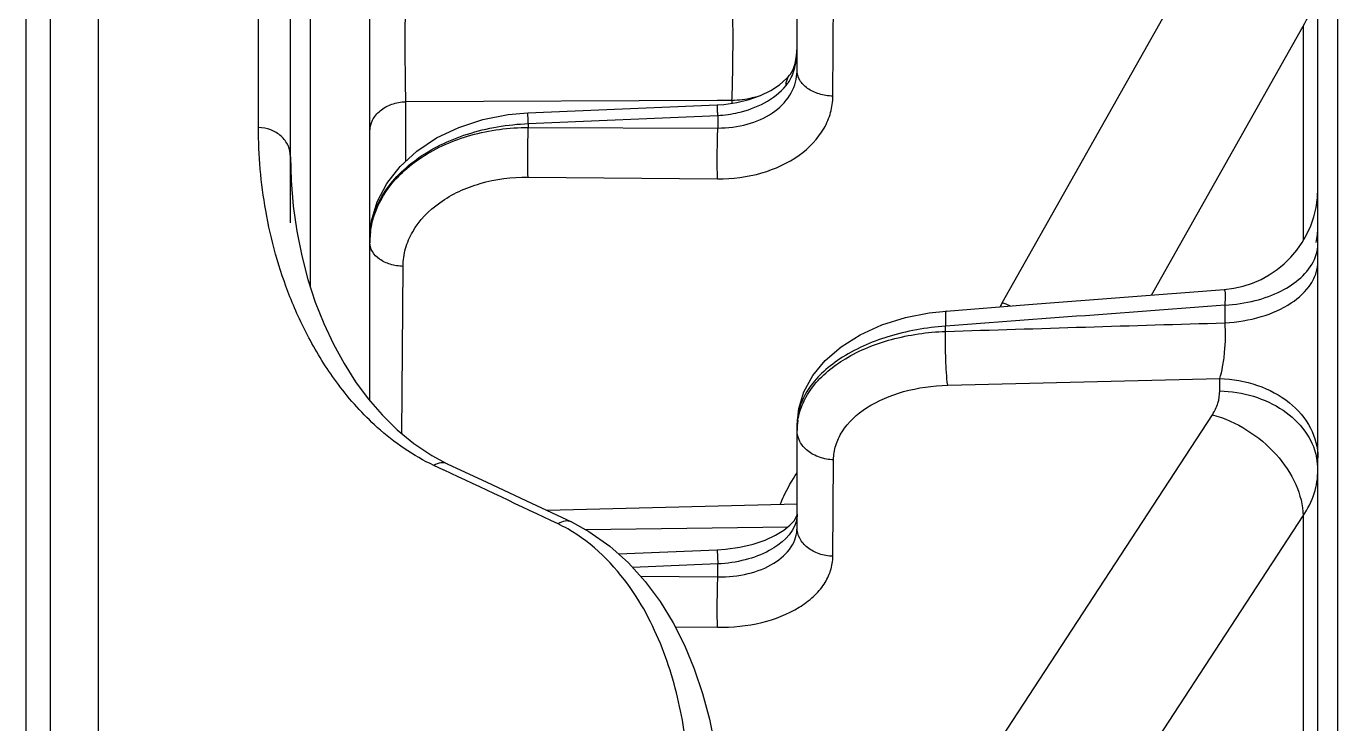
# Model space of a CAD drawing. Header units: millimetres. Extents: x -95754 to 177808, y 34455 to 150605.
# Drawn here: x 174663.83 to 174696.05, y 139669.17 to 139686.3 of the extents above; entities that cross this region are included whole.
import ezdxf

# ---------------------------------------------------------------- set-up
doc = ezdxf.new("R2010")
doc.units = ezdxf.units.MM
doc.header["$LTSCALE"] = 300
doc.layers.add('A-ETC-기계', color=253, linetype='Continuous')

# ---------------------------------------------------------------- blocks, each defined once
blk = doc.blocks.new('A$Cefb55bcc')
at = {"color": 8, "linetype": 'ByBlock', "ltscale": 3}
for p, q in [((536.666, -687.779), (536.666, -412.916)), ((536.179, -687.28), (536.179, -413.415)), ((504.447, -513.98), (504.447, -426.195)), ((505.042, -514.154), (505.042, -426.791)), ((523.385, -469.951), (523.385, -454.019)), ((512.889, -478.056), (512.889, -457.886)), ((511.431, -475.269), (511.431, -458.642)), ((506.22, -488.549), (506.22, -464.519)), ((528.423, -475.657), (533.586, -466.501)), ((510.154, -471.347), (510.154, -467.919)), ((524.264, -470.578), (524.281, -467.846)), ((510.94, -473.686), (510.94, -468.646)), ((532.09, -475.464), (535.816, -468.861)), ((535.816, -468.861), (535.816, -474.124)), ((521.423, -470.686), (513.765, -470.715)), ((513.765, -470.715), (513.765, -472.183)), ((521.783, -470.685), (521.423, -470.686)), ((521.783, -470.685), (521.783, -470.752)), ((516.768, -470.989), (521.423, -470.791)), ((516.782, -471.252), (521.438, -471.052)), ((516.782, -471.252), (516.782, -471.347)), ((516.782, -471.347), (521.438, -471.36)), ((521.438, -471.052), (521.438, -471.36)), ((516.775, -472.567), (521.43, -472.609)), ((513.679, -478.873), (513.705, -474.758)), ((529.069, -475.698), (533.873, -475.326)), ((527.045, -475.854), (529.069, -475.698)), ((533.898, -476.144), (533.898, -475.708)), ((527.034, -476.355), (527.034, -476.227)), ((527.084, -477.678), (533.768, -477.515)), ((533.768, -477.815), (533.768, -477.515)), ((528.423, -486.311), (533.586, -478.4)), ((523.385, -481.171), (523.385, -478.645)), ((514.711, -479.764), (514.463, -479.648)), ((524.264, -481.878), (524.281, -479.508)), ((523.385, -480.594), (517.246, -480.754)), ((530.701, -488.718), (535.816, -480.887)), ((535.816, -480.887), (535.816, -487.294)), ((518.185, -481.22), (523.162, -481.155)), ((518.997, -481.819), (521.424, -481.718)), ((521.424, -481.718), (521.438, -482.067)), ((521.438, -482.067), (519.343, -482.151)), ((521.438, -482.382), (521.438, -482.067)), ((519.537, -482.367), (521.438, -482.382)), ((520.386, -483.608), (521.43, -483.622)), ((520.386, -483.608), (521.43, -483.622))]:
    blk.add_line(p, q, dxfattribs=at)
for points in [[(523.338, -469.774), (523.371, -469.59), (523.384, -469.382), (523.385, -469.349)], [(521.423, -470.791), (521.588, -470.779), (521.906, -470.734), (522.209, -470.659), (522.489, -470.558), (522.74, -470.435), (522.952, -470.296), (523.123, -470.148), (523.198, -470.065)], [(523.198, -470.065), (523.221, -470.036), (523.286, -469.924), (523.338, -469.774)], [(512.889, -474.093), (512.932, -473.639), (513.071, -473.174), (513.306, -472.723), (513.633, -472.303), (514.044, -471.927), (514.529, -471.605), (515.076, -471.344), (515.667, -471.152), (516.287, -471.031), (516.768, -470.989)], [(510.94, -472.064), (510.955, -472.646), (511.007, -473.278)], [(511.007, -473.278), (511.094, -473.896), (511.215, -474.496), (511.368, -475.077), (511.55, -475.634), (511.76, -476.164), (511.996, -476.667), (512.256, -477.142), (512.541, -477.59), (512.851, -478.012), (513.19, -478.408), (513.561, -478.775), (513.966, -479.11), (514.409, -479.405), (514.786, -479.604)], [(523.385, -478.645), (523.425, -478.246), (523.553, -477.838), (523.771, -477.441), (524.077, -477.069), (524.467, -476.733), (524.936, -476.439), (525.469, -476.197), (526.045, -476.016), (526.633, -475.899), (527.045, -475.854)], [(514.786, -479.604), (515.765, -480.06), (516.861, -480.573), (517.84, -481.034)], [(521.424, -481.718), (521.629, -481.704), (521.98, -481.656), (522.309, -481.579), (522.604, -481.478), (522.856, -481.362), (523.058, -481.239), (523.21, -481.116), (523.311, -481.004)], [(523.311, -481.004), (523.365, -480.916), (523.383, -480.863), (523.385, -480.844)], [(517.84, -481.034), (518.27, -481.266), (518.782, -481.626), (519.243, -482.04), (519.654, -482.497), (520.019, -482.991), (520.338, -483.514), (520.617, -484.064), (520.857, -484.641), (521.062, -485.246), (521.231, -485.878), (521.364, -486.54), (521.461, -487.232), (521.519, -487.957), (521.535, -488.613)]]:
    blk.add_lwpolyline(points, dxfattribs=at)
for centre, radius, start, end in [((522.296, -469.951), 1.088, 355.8573, 0.0009), ((533.68, -472.834), 2.499, 274.4296, 359.9795), ((514.993, -474.176), 2.104, 172.5558, 176.056), ((534.274, -473.781), 1.905, 348.107, 359.9338), ((514.987, -474.176), 2.098, 176.0579, 179.9997), ((555.973, -491.172), 31.618, 150.6129, 150.8098), ((527.329, -479.104), 3.617, 69.1039, 72.3905), ((524.961, -478.787), 1.576, 174.8536, 179.9978), ((524.971, -478.788), 1.587, 170.985, 174.8491), ((534.634, -479.76), 1.545, 11.2543, 12.4995), ((534.654, -479.757), 1.525, 0.0387, 11.2657), ((302.529, -933.868), 501.231, 64.60158, 64.95547), ((515.913, -484.449), 3.727, 60.4642, 64.5839)]:
    blk.add_arc(centre, radius, start, end, dxfattribs=at)
for points, knots in [([(535.816, -468.861), (535.932, -468.659), (536.116, -468.232), (536.179, -467.771), (536.179, -467.545)], [0, 0, 0, 0, 0.507899, 1, 1, 1, 1]), ([(513.76, -467.974), (513.753, -468.464), (513.75, -469.378), (513.755, -470.291), (513.765, -470.715)], [0, 0, 0, 0, 0.53643, 1, 1, 1, 1]), ([(521.783, -470.685), (521.794, -470.499), (521.804, -470.076), (521.813, -469.398), (521.811, -468.671), (521.798, -468.181), (521.793, -467.947)], [0, 0, 0, 0, 0.203701, 0.464026, 0.743025, 1, 1, 1, 1]), ([(523.339, -469.826), (523.347, -469.788), (523.376, -469.631), (523.385, -469.47), (523.385, -469.349)], [0, 0, 0, 0, 0.243104, 1, 1, 1, 1]), ([(521.438, -471.36), (521.681, -471.363), (522.154, -471.306), (522.78, -471.034), (523.234, -470.597), (523.368, -470.214), (523.382, -470.03)], [0, 0, 0, 0, 0.284057, 0.548174, 0.784488, 1, 1, 1, 1]), ([(523.113, -470.318), (523.141, -470.286), (523.247, -470.138), (523.31, -469.962), (523.339, -469.826)], [0, 0, 0, 0, 0.23495, 1, 1, 1, 1]), ([(523.113, -470.318), (523.114, -470.294), (523.12, -470.205), (523.156, -470.116), (523.198, -470.065)], [0, 0, 0, 0, 0.268124, 1, 1, 1, 1]), ([(524.264, -470.578), (524.15, -470.575), (523.929, -470.541), (523.642, -470.408), (523.438, -470.207), (523.385, -470.032), (523.385, -469.951)], [0, 0, 0, 0, 0.291168, 0.559525, 0.793493, 1, 1, 1, 1]), ([(521.438, -471.052), (521.606, -471.043), (522.216, -470.959), (522.826, -470.664), (523.113, -470.318)], [0, 0, 0, 0, 0.272783, 1, 1, 1, 1]), ([(512.889, -471.445), (512.889, -471.351), (512.938, -471.154), (513.138, -470.915), (513.427, -470.757), (513.651, -470.717), (513.765, -470.715)], [0, 0, 0, 0, 0.226037, 0.466608, 0.726601, 1, 1, 1, 1]), ([(521.43, -472.609), (521.796, -472.612), (522.506, -472.521), (523.436, -472.1), (523.998, -471.524), (524.225, -470.989), (524.263, -470.714), (524.264, -470.578)], [0, 0, 0, 0, 0.286019, 0.550703, 0.785329, 0.894073, 1, 1, 1, 1]), ([(522.443, -470.579), (522.39, -470.595), (522.175, -470.654), (521.951, -470.681), (521.783, -470.685)], [0, 0, 0, 0, 0.247903, 1, 1, 1, 1]), ([(516.782, -471.252), (516.781, -471.215), (516.778, -471.162), (516.775, -471.098), (516.773, -471.06), (516.771, -471.031), (516.771, -471.008), (516.767, -470.998), (516.769, -470.989), (516.768, -470.989)], [0, 0, 0, 0, 0.424524, 0.596821, 0.74003, 0.852856, 0.93426, 0.983468, 1, 1, 1, 1]), ([(521.438, -471.052), (521.436, -471.015), (521.433, -470.963), (521.43, -470.899), (521.428, -470.861), (521.426, -470.832), (521.426, -470.809), (521.422, -470.8), (521.424, -470.79), (521.423, -470.791)], [0, 0, 0, 0, 0.424563, 0.596857, 0.740056, 0.852869, 0.934263, 0.983465, 1, 1, 1, 1]), ([(514.463, -479.648), (513.957, -479.411), (513.093, -478.813), (512.115, -477.72), (511.418, -476.621), (510.763, -475.206), (510.275, -473.448), (510.154, -472.03), (510.154, -471.347)], [0, 0, 0, 0, 0.170853, 0.315673, 0.446136, 0.567337, 0.791323, 1, 1, 1, 1]), ([(510.94, -472.064), (510.94, -471.971), (510.897, -471.781), (510.72, -471.545), (510.46, -471.387), (510.256, -471.349), (510.154, -471.347)], [0, 0, 0, 0, 0.237434, 0.482328, 0.737532, 1, 1, 1, 1]), ([(512.889, -474.093), (512.889, -473.914), (512.941, -473.546), (513.255, -472.826), (514.029, -472.039), (515.299, -471.435), (516.276, -471.271), (516.782, -471.252)], [0, 0, 0, 0, 0.102152, 0.208657, 0.443273, 0.711153, 1, 1, 1, 1]), ([(512.906, -473.904), (512.953, -473.549), (513.254, -472.82), (514.16, -471.995), (515.385, -471.468), (516.308, -471.348), (516.782, -471.347)], [0, 0, 0, 0, 0.213817, 0.45109, 0.716169, 1, 1, 1, 1]), ([(516.775, -472.567), (516.769, -472.363), (516.768, -471.956), (516.774, -471.549), (516.782, -471.347)], [0, 0, 0, 0, 0.502576, 1, 1, 1, 1]), ([(521.43, -472.609), (521.424, -472.4), (521.422, -471.983), (521.429, -471.567), (521.438, -471.36)], [0, 0, 0, 0, 0.502448, 1, 1, 1, 1]), ([(513.705, -474.758), (513.706, -474.611), (513.749, -474.313), (513.996, -473.736), (514.605, -473.114), (515.611, -472.661), (516.379, -472.563), (516.775, -472.567)], [0, 0, 0, 0, 0.105891, 0.214634, 0.449323, 0.714044, 1, 1, 1, 1]), ([(513.705, -474.758), (513.599, -474.755), (513.394, -474.723), (513.128, -474.6), (512.939, -474.413), (512.889, -474.251), (512.889, -474.176)], [0, 0, 0, 0, 0.291282, 0.559746, 0.793703, 1, 1, 1, 1]), ([(536.092, -474.588), (536.106, -474.556), (536.156, -474.428), (536.179, -474.29), (536.179, -474.188)], [0, 0, 0, 0, 0.256824, 1, 1, 1, 1]), ([(533.898, -475.708), (534.146, -475.695), (534.625, -475.624), (535.423, -475.343), (535.94, -474.928), (536.092, -474.588)], [0, 0, 0, 0, 0.29166, 0.562503, 1, 1, 1, 1]), ([(533.898, -476.144), (534.198, -476.128), (534.767, -476.035), (535.507, -475.718), (535.963, -475.305), (536.149, -474.922), (536.179, -474.727), (536.179, -474.633)], [0, 0, 0, 0, 0.302924, 0.575501, 0.804342, 0.904787, 1, 1, 1, 1]), ([(533.898, -475.708), (533.903, -475.654), (533.909, -475.559), (533.911, -475.45), (533.904, -475.384), (533.899, -475.351), (533.884, -475.325), (533.873, -475.326)], [0, 0, 0, 0, 0.414379, 0.724669, 0.835935, 0.917078, 1, 1, 1, 1]), ([(527.045, -475.854), (527.042, -475.854), (527.038, -475.865), (527.035, -475.882), (527.032, -475.914), (527.03, -475.977), (527.03, -476.084), (527.033, -476.175), (527.034, -476.227)], [0, 0, 0, 0, 0.021728, 0.073144, 0.156059, 0.269766, 0.583941, 1, 1, 1, 1]), ([(533.768, -477.515), (533.798, -477.421), (533.847, -477.207), (533.908, -476.75), (533.92, -476.384), (533.898, -476.144)], [0, 0, 0, 0, 0.212848, 0.475385, 1, 1, 1, 1]), ([(527.034, -476.227), (526.554, -476.26), (525.646, -476.42), (524.619, -476.869), (523.988, -477.362), (523.648, -477.76), (523.434, -478.192), (523.385, -478.498), (523.385, -478.645)], [0, 0, 0, 0, 0.304334, 0.578201, 0.698834, 0.807824, 0.906931, 1, 1, 1, 1]), ([(523.404, -478.539), (523.427, -478.394), (523.518, -478.099), (523.864, -477.536), (524.595, -476.943), (525.729, -476.494), (526.586, -476.372), (527.034, -476.355)], [0, 0, 0, 0, 0.097547, 0.200928, 0.433327, 0.703497, 1, 1, 1, 1]), ([(527.084, -477.678), (527.058, -477.469), (527.034, -477.028), (527.027, -476.586), (527.034, -476.355)], [0, 0, 0, 0, 0.476395, 1, 1, 1, 1]), ([(524.281, -479.508), (524.282, -479.389), (524.321, -479.145), (524.549, -478.668), (525.11, -478.159), (526.022, -477.782), (526.719, -477.686), (527.084, -477.678)], [0, 0, 0, 0, 0.097798, 0.199846, 0.428956, 0.699475, 1, 1, 1, 1]), ([(533.768, -477.515), (534.082, -477.523), (534.695, -477.63), (535.489, -478.048), (536.042, -478.679), (536.179, -479.206), (536.179, -479.456)], [0, 0, 0, 0, 0.278206, 0.540298, 0.779004, 1, 1, 1, 1]), ([(533.586, -478.4), (533.643, -478.311), (533.735, -478.123), (533.768, -477.916), (533.768, -477.815)], [0, 0, 0, 0, 0.511118, 1, 1, 1, 1]), ([(533.768, -477.815), (534.048, -477.822), (534.597, -477.909), (535.329, -478.247), (535.884, -478.76), (536.094, -479.203), (536.143, -479.426)], [0, 0, 0, 0, 0.274372, 0.535801, 0.777236, 1, 1, 1, 1]), ([(533.586, -478.4), (533.885, -478.484), (534.461, -478.744), (535.174, -479.337), (535.668, -480.067), (535.81, -480.624), (535.816, -480.887)], [0, 0, 0, 0, 0.263269, 0.527807, 0.776848, 1, 1, 1, 1]), ([(524.281, -479.508), (524.164, -479.505), (523.936, -479.465), (523.641, -479.309), (523.436, -479.075), (523.385, -478.88), (523.385, -478.787)], [0, 0, 0, 0, 0.278519, 0.540889, 0.77955, 1, 1, 1, 1]), ([(514.786, -479.604), (514.74, -479.582), (514.622, -479.571), (514.516, -479.616), (514.463, -479.648)], [0, 0, 0, 0, 0.453491, 1, 1, 1, 1]), ([(522.971, -480.604), (522.998, -480.537), (523.115, -480.267), (523.262, -480.01), (523.384, -479.825)], [0, 0, 0, 0, 0.246508, 1, 1, 1, 1]), ([(535.816, -480.887), (535.93, -480.716), (536.114, -480.354), (536.179, -479.951), (536.179, -479.756)], [0, 0, 0, 0, 0.513359, 1, 1, 1, 1]), ([(517.84, -481.034), (517.793, -481.012), (517.672, -481.001), (517.565, -481.05), (517.512, -481.083)], [0, 0, 0, 0, 0.450074, 1, 1, 1, 1]), ([(520.75, -487.98), (520.75, -487.361), (520.659, -486.128), (520.21, -484.313), (519.35, -482.547), (518.369, -481.557), (517.75, -481.206)], [0, 0, 0, 0, 0.240869, 0.478914, 0.723085, 1, 1, 1, 1]), ([(523.359, -481.029), (523.273, -481.339), (522.81, -481.732), (522.104, -481.988), (521.665, -482.056), (521.438, -482.067)], [0, 0, 0, 0, 0.423684, 0.700605, 1, 1, 1, 1]), ([(521.438, -482.382), (521.689, -482.387), (522.17, -482.339), (522.805, -482.098), (523.2, -481.753), (523.359, -481.423), (523.385, -481.254), (523.385, -481.171)], [0, 0, 0, 0, 0.299006, 0.569536, 0.798966, 0.901414, 1, 1, 1, 1]), ([(524.264, -481.878), (524.149, -481.875), (523.926, -481.836), (523.636, -481.683), (523.435, -481.453), (523.385, -481.262), (523.385, -481.171)], [0, 0, 0, 0, 0.278446, 0.540747, 0.779417, 1, 1, 1, 1]), ([(521.43, -483.622), (521.795, -483.627), (522.493, -483.556), (523.293, -483.25), (523.787, -482.885), (524.055, -482.578), (524.224, -482.239), (524.263, -481.996), (524.264, -481.878)], [0, 0, 0, 0, 0.299965, 0.571352, 0.691844, 0.801746, 0.90313, 1, 1, 1, 1]), ([(521.43, -483.622), (521.423, -483.426), (521.423, -483.012), (521.429, -482.599), (521.438, -482.382)], [0, 0, 0, 0, 0.475799, 1, 1, 1, 1])]:
    blk.add_open_spline(points, degree=3, knots=knots, dxfattribs=at)
for points in [[(533.898, -475.708), (531.61, -475.882), (529.323, -476.056), (527.034, -476.227)], [(527.034, -476.355), (529.322, -476.283), (531.61, -476.213), (533.898, -476.144)], [(523.385, -480.845), (523.385, -480.907), (523.376, -480.969), (523.359, -481.029)]]:
    blk.add_open_spline(points, degree=3, dxfattribs=at)
blk = doc.blocks.new('G$C618AA28F')
at = {"color": 0, "rotation": 180}
blk.add_blockref('A$Cefb55bcc', (-1855.808, -550.145), dxfattribs=at)
blk = doc.blocks.new('4F_기계장비')
at = {"layer": 'A-ETC-기계', "rotation": 180}
blk.add_blockref('G$C618AA28F', (79750.001, -9000.001), dxfattribs=at)

msp = doc.modelspace()

# ---------------------------------------------------------------- block references
at = {"layer": 'A-ETC-기계'}
msp.add_blockref('4F_기계장비', (92553.571, 148605.018), dxfattribs=at)

doc.saveas('drawing.dxf')
